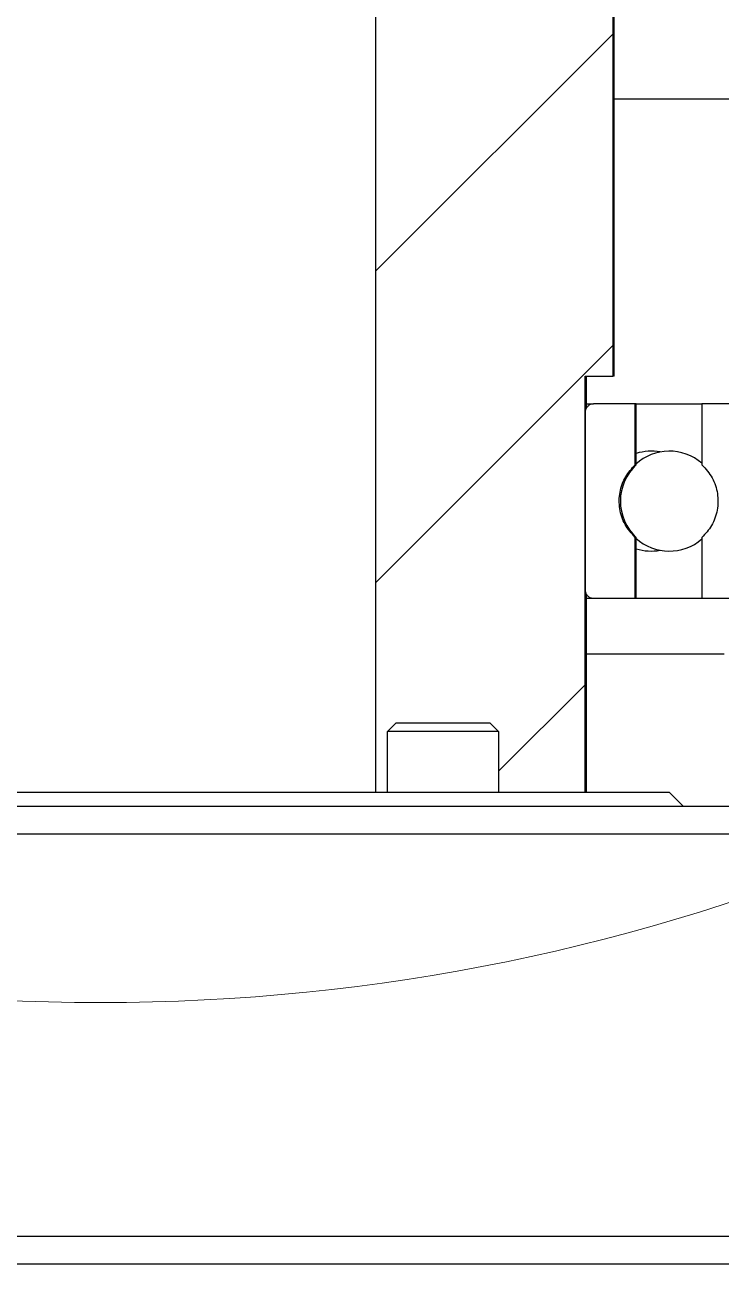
# Model space of a CAD drawing. Header units: millimetres. Extents: x -48 to 1187, y 2 to 839.
# Drawn here: x 133.3 to 143.34, y 365.62 to 383.49 of the extents above; entities that cross this region are included whole.
import ezdxf

# ---------------------------------------------------------------- set-up
doc = ezdxf.new("R2010")
doc.units = ezdxf.units.MM

# ---------------------------------------------------------------- blocks, each defined once
blk = doc.blocks.new('SW_HATCH_1')
at = {"color": 0, "linetype": 'Continuous', "lineweight": 18}
for p, q in [((-16.932, 5.518), (-13.518, 8.933)), ((-16.932, 1.028), (-13.518, 4.443)), ((-15.165, -1.695), (-13.919, -0.449))]:
    blk.add_line(p, q, dxfattribs=at)

msp = doc.modelspace()

# ---------------------------------------------------------------- linework, layer by layer
at = {"color": 7, "linetype": 'Continuous', "lineweight": 25}
for p, q in [((138.361419, 372.419203), (138.361418, 422.419203)), ((141.775694, 418.419203), (141.775694, 378.419203)), ((141.792389, 378.419203), (141.792389, 384.419203)), ((141.792389, 382.419203), (143.779252, 382.419203)), ((141.374738, 372.419203), (141.374738, 378.419203)), ((141.374738, 378.419203), (141.775694, 378.419203)), ((141.392389, 377.960254), (141.392389, 378.419203)), ((141.792389, 378.419203), (141.775694, 378.419203)), ((141.374738, 377.899203), (141.374738, 375.339203)), ((141.392389, 378.019203), (141.495036, 378.019203)), ((142.096388, 378.019203), (141.495036, 378.019203)), ((142.096388, 377.142366), (142.096388, 378.019203)), ((142.112389, 378.019203), (142.096388, 378.019203)), ((142.112389, 377.142366), (142.112389, 378.019203)), ((142.112389, 378.019203), (143.058161, 378.019203)), ((143.058161, 378.019203), (143.058161, 377.142366)), ((143.659082, 378.019203), (143.058161, 378.019203)), ((142.112389, 377.142366), (142.096388, 377.142366)), ((142.112389, 376.096039), (142.096388, 376.096039)), ((142.096388, 375.219203), (142.096388, 376.096039)), ((142.112389, 375.219203), (142.112389, 376.096039)), ((143.058161, 376.096039), (143.058161, 375.219203)), ((141.392389, 372.419203), (141.392389, 375.279273)), ((141.392389, 375.219203), (141.495036, 375.219203)), ((141.495036, 375.219203), (142.096388, 375.219203)), ((142.096388, 375.219203), (143.058161, 375.219203)), ((142.112389, 375.219203), (142.096388, 375.219203)), ((143.058161, 375.219203), (143.659082, 375.219203)), ((141.392389, 374.419203), (143.378667, 374.419203)), ((138.528734, 373.299203), (138.648734, 373.419203)), ((140.008734, 373.419203), (140.128734, 373.299203)), ((138.528734, 372.419203), (138.528734, 373.299203)), ((140.128734, 373.299203), (140.128734, 372.419203)), ((142.592389, 372.419203), (142.792389, 372.219203))]:
    msp.add_line(p, q, dxfattribs=at)
at = {"color": 7, "linetype": 'Continuous', "lineweight": 18}
msp.add_circle((134.392389, 398.419203), 29.029052, dxfattribs=at)
at = {"color": 7, "linetype": 'Continuous', "lineweight": 25}
for centre, radius, start, end in [((142.588653, 376.619203), 0.72, 49.3003337, 132.2278026), ((142.32808, 376.619203), 0.72, 79.5746766, 107.4317598), ((142.592389, 376.619203), 0.71, 132.5362351, 227.4637656), ((142.588653, 376.619203), 0.72, 227.9052241, 310.699667), ((142.32808, 376.619203), 0.72, 252.568241, 280.4253241)]:
    msp.add_arc(centre, radius, start, end, dxfattribs=at)
for points, knots in [([(141.495036, 378.019203), (141.492504, 378.019152), (141.476481, 378.018833), (141.447129, 378.011743), (141.412391, 377.989581), (141.387158, 377.957142), (141.375962, 377.925093), (141.375032, 377.905426), (141.374738, 377.899203)], [0, 0, 0, 0, 0.040424929, 0.255830057, 0.471196662, 0.686206885, 0.900696553, 1, 1, 1, 1]), ([(142.096388, 376.096039), (142.04284, 376.155679), (141.935715, 376.27499), (141.861407, 376.508826), (141.864813, 376.74969), (141.943499, 376.9747), (142.046862, 377.088053), (142.096388, 377.142366)], [0, 0, 0, 0, 0.203385324, 0.406882172, 0.610108524, 0.81318294, 1, 1, 1, 1]), ([(143.058161, 377.142366), (143.111689, 377.082717), (143.218772, 376.963388), (143.293025, 376.729525), (143.289602, 376.488597), (143.210917, 376.26361), (143.107609, 376.150283), (143.058161, 376.096039)], [0, 0, 0, 0, 0.203389313, 0.406886444, 0.610202198, 0.813424615, 1, 1, 1, 1]), ([(141.374738, 375.339203), (141.3757, 375.327769), (141.377793, 375.302893), (141.395604, 375.267844), (141.424616, 375.239217), (141.459543, 375.222061), (141.484031, 375.220089), (141.495036, 375.219203)], [0, 0, 0, 0, 0.1819875844, 0.3959392785, 0.6101052337, 0.8247687181, 1, 1, 1, 1])]:
    msp.add_open_spline(points, degree=3, knots=knots, dxfattribs=at)
for points in [[(139.328734, 373.419203), (139.239629, 373.419203), (139.061419, 373.419203), (138.836648, 373.419203), (138.679399, 373.419203), (138.658956, 373.419203), (138.648734, 373.419203)], [(140.008734, 373.419203), (139.998513, 373.419203), (139.97807, 373.419203), (139.82082, 373.419203), (139.59605, 373.419203), (139.417839, 373.419203), (139.328734, 373.419203)], [(140.128734, 373.299203), (140.116709, 373.299203), (140.092658, 373.299203), (139.907659, 373.299203), (139.643223, 373.299203), (139.328734, 373.299203), (139.014245, 373.299203), (138.749809, 373.299203), (138.56481, 373.299203), (138.540759, 373.299203), (138.528734, 373.299203)], [(134.392389, 372.419202), (133.855703, 372.419202), (132.782332, 372.419202), (131.234177, 372.419202), (129.807274, 372.419202), (128.557009, 372.419202), (127.529371, 372.419202), (126.771537, 372.419202), (126.283943, 372.419202), (126.222907, 372.419202), (126.192389, 372.419202)], [(142.592389, 372.419203), (142.561871, 372.419203), (142.500835, 372.419203), (142.013242, 372.419203), (141.255408, 372.419203), (140.227769, 372.419203), (138.977505, 372.419203), (137.550602, 372.419203), (136.002447, 372.419202), (134.929075, 372.419202), (134.392389, 372.419202)], [(134.392389, 372.219202), (133.633175, 372.219202), (132.114747, 372.219202), (129.924674, 372.219202), (127.906128, 372.219202), (126.137462, 372.219202), (124.68373, 372.219202), (123.611672, 372.219202), (122.921905, 372.219202), (122.835561, 372.219202), (122.792389, 372.219202)], [(145.992389, 372.219203), (145.949218, 372.219203), (145.862874, 372.219203), (145.173107, 372.219203), (144.101049, 372.219203), (142.647317, 372.219203), (140.878651, 372.219203), (138.860105, 372.219203), (136.670032, 372.219203), (135.151604, 372.219202), (134.392389, 372.219202)], [(146.392389, 371.819203), (146.347729, 371.819203), (146.258408, 371.819203), (145.544856, 371.819203), (144.435831, 371.819203), (142.93197, 371.819203), (141.102315, 371.819203), (139.014164, 371.819203), (136.748571, 371.819203), (134.392389, 371.819203), (132.036207, 371.819202), (129.770614, 371.819202), (127.682464, 371.819202), (125.852809, 371.819202), (124.348948, 371.819202), (123.239923, 371.819202), (122.526371, 371.819202), (122.43705, 371.819202), (122.392389, 371.819202)], [(134.392389, 366.019202), (133.572086, 366.019202), (131.931479, 366.019202), (129.512676, 366.019202), (127.177365, 366.019202), (124.965508, 366.019202), (122.914939, 366.019202), (121.060784, 366.019202), (119.434617, 366.019202), (118.064827, 366.019202), (116.972747, 366.019202), (116.184911, 366.019202), (115.685514, 366.019202), (115.623431, 366.019202), (115.592389, 366.019202)], [(153.192389, 366.019203), (153.161348, 366.019203), (153.099265, 366.019203), (152.599868, 366.019203), (151.812032, 366.019203), (150.719952, 366.019203), (149.350162, 366.019203), (147.723995, 366.019203), (145.86984, 366.019203), (143.819271, 366.019203), (141.607414, 366.019203), (139.272103, 366.019203), (136.8533, 366.019203), (135.212693, 366.019202), (134.392389, 366.019202)], [(153.592389, 365.619203), (153.560687, 365.619203), (153.497283, 365.619203), (152.987261, 365.619203), (152.182663, 365.619203), (151.067347, 365.619203), (149.668412, 365.619203), (148.007646, 365.619203), (146.114041, 365.619203), (144.019843, 365.619203), (141.760925, 365.619203), (139.375927, 365.619203), (136.905659, 365.619203), (134.392389, 365.619203), (131.879119, 365.619202), (129.408852, 365.619202), (127.023854, 365.619202), (124.764936, 365.619202), (122.670738, 365.619202), (120.777133, 365.619202), (119.116367, 365.619202), (117.717432, 365.619202), (116.602116, 365.619202), (115.797517, 365.619202), (115.287495, 365.619202), (115.224091, 365.619202), (115.192389, 365.619202)]]:
    msp.add_open_spline(points, degree=3, dxfattribs=at)

# ---------------------------------------------------------------- block references
at = {"color": 7, "linetype": 'Continuous', "lineweight": 18}
msp.add_blockref('SW_HATCH_1', (155.29367, 374.419203), dxfattribs=at)

doc.saveas('drawing.dxf')
